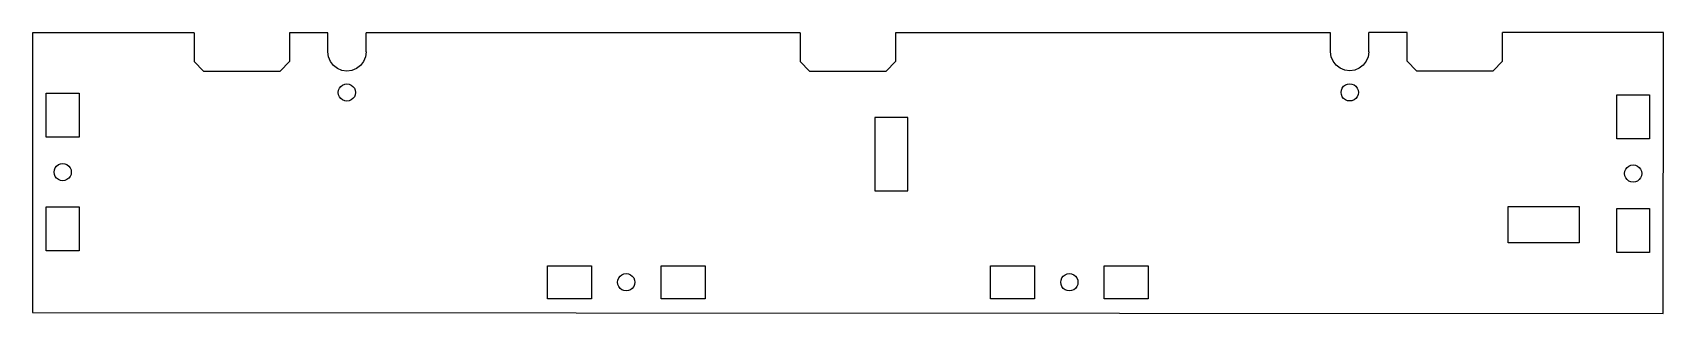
# Model space of a CAD drawing. Header units: millimetres. Extents: x 3 to 344, y 2 to 61.
import ezdxf

# ---------------------------------------------------------------- set-up
doc = ezdxf.new("R2010")
doc.units = ezdxf.units.MM
doc.header["$MEASUREMENT"] = 0

msp = doc.modelspace()

# ---------------------------------------------------------------- linework, layer by layer
for p, q in [((36.69, 60.64), (2.87, 60.64)), ((2.87, 60.64), (2.87, 2.14)), ((36.69, 60.64), (36.69, 54.64)), ((56.69, 60.64), (56.69, 54.64)), ((64.69, 60.64), (56.69, 60.64)), ((64.69, 56.64), (64.69, 60.64)), ((72.69, 56.64), (72.69, 60.64)), ((163.58, 60.64), (72.69, 60.64)), ((163.58, 60.64), (163.58, 54.64)), ((274.58, 60.64), (183.58, 60.64)), ((183.58, 60.64), (183.58, 54.64)), ((274.69, 56.67), (274.69, 60.67)), ((290.69, 60.67), (282.69, 60.67)), ((282.69, 56.67), (282.69, 60.67)), ((290.69, 54.67), (290.69, 60.67)), ((344.37, 60.67), (310.69, 60.67)), ((310.69, 54.67), (310.69, 60.67)), ((344.34, 1.93), (344.37, 60.67)), ((64.82, 55.6), (64.69, 56.64)), ((65.22, 54.64), (64.82, 55.6)), ((72.55, 55.6), (72.15, 54.64)), ((72.69, 56.64), (72.55, 55.6)), ((274.82, 55.63), (274.69, 56.67)), ((275.22, 54.67), (274.82, 55.63)), ((275.86, 53.84), (275.22, 54.67)), ((282.15, 54.67), (281.52, 53.84)), ((282.55, 55.63), (282.15, 54.67)), ((282.69, 56.67), (282.55, 55.63)), ((290.69, 54.67), (292.69, 52.67)), ((310.69, 54.67), (308.69, 52.67)), ((36.69, 54.64), (38.69, 52.64)), ((38.69, 52.64), (54.69, 52.64)), ((56.69, 54.64), (54.69, 52.64)), ((65.86, 53.81), (65.22, 54.64)), ((66.69, 53.17), (65.86, 53.81)), ((67.65, 52.77), (66.69, 53.17)), ((68.69, 52.64), (67.65, 52.77)), ((69.72, 52.77), (68.69, 52.64)), ((70.69, 53.17), (69.72, 52.77)), ((71.52, 53.81), (70.69, 53.17)), ((72.15, 54.64), (71.52, 53.81)), ((163.58, 54.64), (165.58, 52.64)), ((165.58, 52.64), (181.58, 52.64)), ((183.58, 54.64), (181.58, 52.64)), ((276.69, 53.2), (275.86, 53.84)), ((277.65, 52.8), (276.69, 53.2)), ((278.69, 52.67), (277.65, 52.8)), ((279.72, 52.8), (278.69, 52.67)), ((280.69, 53.2), (279.72, 52.8)), ((281.52, 53.84), (280.69, 53.2)), ((292.69, 52.67), (308.69, 52.67)), ((5.72, 47.99), (12.62, 47.99)), ((5.72, 38.79), (5.72, 47.99)), ((12.62, 47.99), (12.62, 38.79)), ((66.89, 48.14), (66.95, 48.6)), ((66.95, 47.67), (66.89, 48.14)), ((66.95, 48.6), (67.13, 49.04)), ((67.13, 49.04), (67.41, 49.41)), ((67.41, 49.41), (67.79, 49.69)), ((67.79, 49.69), (68.22, 49.87)), ((68.22, 49.87), (68.69, 49.94)), ((68.69, 49.94), (69.15, 49.87)), ((69.15, 49.87), (69.59, 49.69)), ((69.59, 49.69), (69.96, 49.41)), ((69.96, 49.41), (70.25, 49.04)), ((70.25, 49.04), (70.43, 48.6)), ((70.43, 48.6), (70.49, 48.14)), ((70.49, 48.14), (70.43, 47.67)), ((276.89, 48.17), (276.95, 48.63)), ((276.95, 47.7), (276.89, 48.17)), ((276.95, 48.63), (277.13, 49.07)), ((277.13, 49.07), (277.41, 49.44)), ((277.41, 49.44), (277.79, 49.73)), ((277.79, 49.73), (278.22, 49.91)), ((278.22, 49.91), (278.69, 49.97)), ((278.69, 49.97), (279.15, 49.91)), ((279.15, 49.91), (279.59, 49.73)), ((279.59, 49.73), (279.96, 49.44)), ((279.96, 49.44), (280.25, 49.07)), ((280.25, 49.07), (280.43, 48.63)), ((280.43, 48.63), (280.49, 48.17)), ((280.49, 48.17), (280.43, 47.7)), ((67.13, 47.24), (66.95, 47.67)), ((67.41, 46.86), (67.13, 47.24)), ((67.79, 46.58), (67.41, 46.86)), ((68.22, 46.4), (67.79, 46.58)), ((68.69, 46.34), (68.22, 46.4)), ((69.15, 46.4), (68.69, 46.34)), ((69.59, 46.58), (69.15, 46.4)), ((69.96, 46.86), (69.59, 46.58)), ((70.25, 47.24), (69.96, 46.86)), ((70.43, 47.67), (70.25, 47.24)), ((277.13, 47.27), (276.95, 47.7)), ((277.41, 46.89), (277.13, 47.27)), ((277.79, 46.61), (277.41, 46.89)), ((278.22, 46.43), (277.79, 46.61)), ((278.69, 46.37), (278.22, 46.43)), ((279.15, 46.43), (278.69, 46.37)), ((279.59, 46.61), (279.15, 46.43)), ((279.96, 46.89), (279.59, 46.61)), ((280.25, 47.27), (279.96, 46.89)), ((280.43, 47.7), (280.25, 47.27)), ((334.59, 38.48), (334.59, 47.68)), ((334.59, 47.68), (341.49, 47.68)), ((341.49, 47.68), (341.49, 38.48)), ((186.13, 42.94), (179.23, 42.94)), ((179.23, 42.94), (179.23, 27.54)), ((186.13, 27.54), (186.13, 42.94)), ((12.62, 38.79), (5.72, 38.79)), ((341.49, 38.48), (334.59, 38.48)), ((7.37, 31.49), (7.43, 31.95)), ((7.43, 31.02), (7.37, 31.49)), ((7.43, 31.95), (7.61, 32.39)), ((7.61, 30.58), (7.43, 31.02)), ((7.61, 32.39), (7.9, 32.76)), ((7.9, 32.76), (8.27, 33.05)), ((8.27, 33.05), (8.71, 33.23)), ((8.71, 33.23), (9.17, 33.29)), ((9.17, 33.29), (9.64, 33.23)), ((9.64, 33.23), (10.07, 33.05)), ((10.07, 33.05), (10.45, 32.76)), ((10.45, 32.76), (10.73, 32.39)), ((10.73, 32.39), (10.91, 31.95)), ((10.91, 31.02), (10.73, 30.58)), ((10.91, 31.95), (10.97, 31.49)), ((10.97, 31.49), (10.91, 31.02)), ((336.24, 31.18), (336.3, 31.65)), ((336.3, 30.72), (336.24, 31.18)), ((336.3, 31.65), (336.48, 32.08)), ((336.48, 32.08), (336.76, 32.46)), ((336.76, 32.46), (337.14, 32.74)), ((337.14, 32.74), (337.57, 32.92)), ((337.57, 32.92), (338.04, 32.98)), ((338.04, 32.98), (338.5, 32.92)), ((338.5, 32.92), (338.94, 32.74)), ((338.94, 32.74), (339.31, 32.46)), ((339.31, 32.46), (339.6, 32.08)), ((339.6, 32.08), (339.78, 31.65)), ((339.78, 31.65), (339.84, 31.18)), ((339.84, 31.18), (339.78, 30.72)), ((7.9, 30.21), (7.61, 30.58)), ((8.27, 29.93), (7.9, 30.21)), ((8.71, 29.75), (8.27, 29.93)), ((9.17, 29.68), (8.71, 29.75)), ((9.64, 29.75), (9.17, 29.68)), ((10.07, 29.93), (9.64, 29.75)), ((10.45, 30.21), (10.07, 29.93)), ((10.73, 30.58), (10.45, 30.21)), ((179.23, 27.54), (186.13, 27.54)), ((336.48, 30.28), (336.3, 30.72)), ((336.76, 29.91), (336.48, 30.28)), ((337.14, 29.62), (336.76, 29.91)), ((337.57, 29.44), (337.14, 29.62)), ((338.04, 29.38), (337.57, 29.44)), ((338.5, 29.44), (338.04, 29.38)), ((338.94, 29.62), (338.5, 29.44)), ((339.31, 29.91), (338.94, 29.62)), ((339.6, 30.28), (339.31, 29.91)), ((339.78, 30.72), (339.6, 30.28)), ((5.72, 24.19), (12.62, 24.19)), ((5.72, 14.99), (5.72, 24.19)), ((12.62, 24.19), (12.62, 14.99)), ((334.59, 14.68), (334.59, 23.88)), ((334.59, 23.88), (341.49, 23.88)), ((341.49, 23.88), (341.49, 14.68)), ((12.62, 14.99), (5.72, 14.99)), ((341.49, 14.68), (334.59, 14.68)), ((110.68, 11.89), (119.88, 11.89)), ((110.68, 4.99), (110.68, 11.89)), ((119.88, 11.89), (119.88, 4.99)), ((134.48, 11.89), (143.68, 11.89)), ((134.48, 4.99), (134.48, 11.89)), ((143.68, 11.89), (143.68, 4.99)), ((203.48, 11.89), (212.68, 11.89)), ((203.48, 4.99), (203.48, 11.89)), ((212.68, 11.89), (212.68, 4.99)), ((227.28, 11.89), (236.48, 11.89)), ((227.28, 4.99), (227.28, 11.89)), ((236.48, 11.89), (236.48, 4.99)), ((125.38, 8.44), (125.44, 8.9)), ((125.44, 7.97), (125.38, 8.44)), ((125.44, 8.9), (125.62, 9.34)), ((125.62, 7.53), (125.44, 7.97)), ((125.62, 9.34), (125.9, 9.71)), ((125.9, 7.16), (125.62, 7.53)), ((125.9, 9.71), (126.28, 10)), ((126.28, 6.88), (125.9, 7.16)), ((126.28, 10), (126.71, 10.18)), ((126.71, 6.7), (126.28, 6.88)), ((126.71, 10.18), (127.18, 10.24)), ((127.18, 10.24), (127.64, 10.18)), ((127.64, 10.18), (128.08, 10)), ((128.08, 6.88), (127.64, 6.7)), ((128.08, 10), (128.45, 9.71)), ((128.45, 7.16), (128.08, 6.88)), ((128.45, 9.71), (128.74, 9.34)), ((128.74, 7.53), (128.45, 7.16)), ((128.74, 9.34), (128.92, 8.9)), ((128.92, 7.97), (128.74, 7.53)), ((128.92, 8.9), (128.98, 8.44)), ((128.98, 8.44), (128.92, 7.97)), ((218.18, 8.44), (218.24, 8.9)), ((218.24, 7.97), (218.18, 8.44)), ((218.24, 8.9), (218.42, 9.34)), ((218.42, 7.53), (218.24, 7.97)), ((218.42, 9.34), (218.7, 9.71)), ((218.7, 7.16), (218.42, 7.53)), ((218.7, 9.71), (219.08, 10)), ((219.08, 6.88), (218.7, 7.16)), ((219.08, 10), (219.51, 10.18)), ((219.51, 6.7), (219.08, 6.88)), ((219.51, 10.18), (219.98, 10.24)), ((219.98, 10.24), (220.44, 10.18)), ((220.44, 10.18), (220.88, 10)), ((220.88, 6.88), (220.44, 6.7)), ((220.88, 10), (221.25, 9.71)), ((221.25, 7.16), (220.88, 6.88)), ((221.25, 9.71), (221.54, 9.34)), ((221.54, 7.53), (221.25, 7.16)), ((221.54, 9.34), (221.72, 8.9)), ((221.72, 7.97), (221.54, 7.53)), ((221.72, 8.9), (221.78, 8.44)), ((221.78, 8.44), (221.72, 7.97)), ((119.88, 4.99), (110.68, 4.99)), ((127.18, 6.63), (126.71, 6.7)), ((127.64, 6.7), (127.18, 6.63)), ((143.68, 4.99), (134.48, 4.99)), ((212.68, 4.99), (203.48, 4.99)), ((219.98, 6.63), (219.51, 6.7)), ((220.44, 6.7), (219.98, 6.63)), ((236.48, 4.99), (227.28, 4.99)), ((2.87, 2.14), (344.34, 1.93))]:
    msp.add_line(p, q)
msp.add_lwpolyline([(311.83, 16.67), (311.83, 24.28), (326.73, 24.28), (326.73, 16.67)], close=True)

doc.saveas('drawing.dxf')
